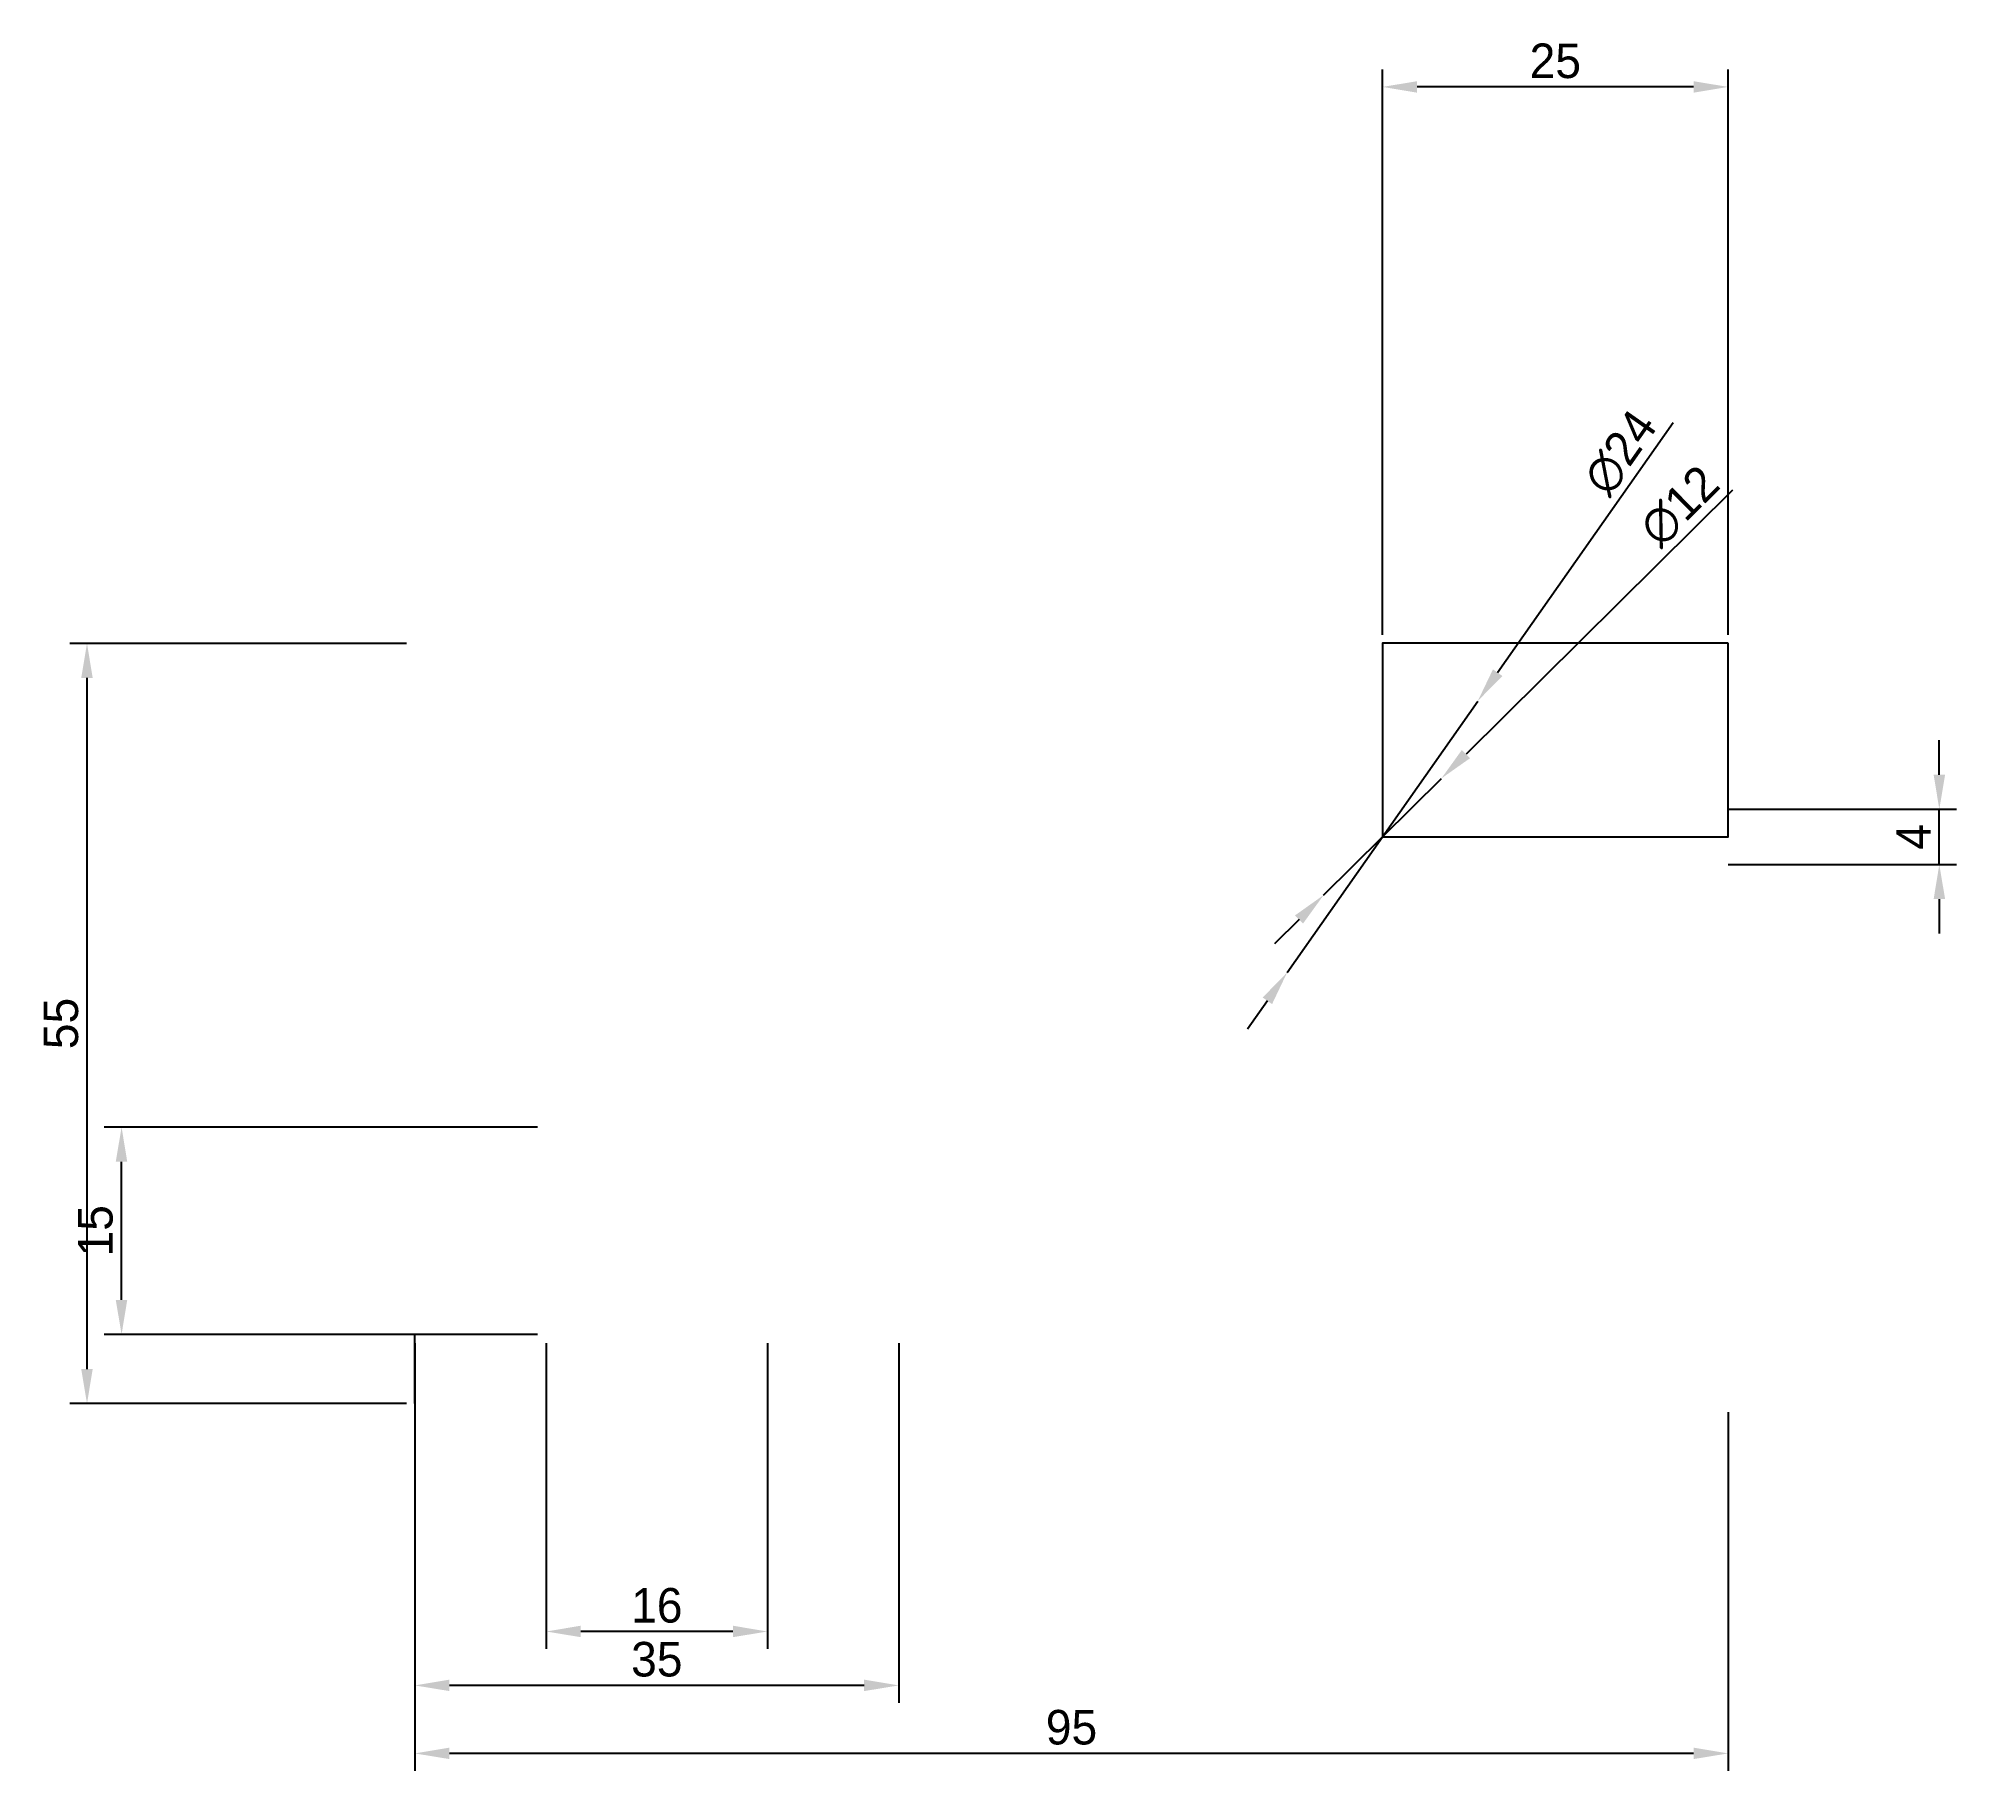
# Model space of a CAD drawing. Header units: millimetres. Extents: x 518 to 657, y 617 to 743.
import ezdxf

# ---------------------------------------------------------------- set-up
doc = ezdxf.new("R2010")
doc.units = ezdxf.units.MM
doc.dimstyles.new('ISO-25', dxfattribs={"dimtxt": 2.5, "dimasz": 2.5, "dimexe": 1.25, "dimexo": 0.625, "dimtad": 1, "dimtxsty": 'Standard', "dimcen": 2.5, "dimadec": 0, "dimazin": 0, "dimtfac": 1, "dimtmove": 0, "dimatfit": 3, "dimfxl": 1, "dimarcsym": 0})

# ---------------------------------------------------------------- blocks, each defined once
blk = doc.blocks.new('*D23')
at = {"color": 0, "lineweight": -2, "transparency": 16777216}
for p, q in [((553.94, 663.82), (522.59, 663.82)), ((523.84, 651.32), (523.84, 661.32)), ((553.94, 648.82), (522.59, 648.82))]:
    blk.add_line(p, q, dxfattribs=at)
at = {"color": 0, "transparency": 16777216}
for points in [[(523.42, 661.32), (524.25, 661.32), (523.84, 663.82)], [(523.42, 651.32), (524.25, 651.32), (523.84, 648.82)]]:
    blk.add_solid(points, dxfattribs=at)
at = {"layer": 'Defpoints', "color": 0, "transparency": 16777216}
for p in [(523.84, 663.82), (554.56, 663.82, 9), (554.56, 648.82, 9)]:
    blk.add_point(p, dxfattribs=at)
at = {"color": 0, "transparency": 16777216, "insert": (521.96, 656.32), "char_height": 2.5, "attachment_point": 5, "rotation": 90}
blk.add_mtext('15', dxfattribs=at)
blk = doc.blocks.new('*D24')
at = {"color": 0, "lineweight": -2, "transparency": 16777216}
for p, q in [((554.56, 648.2), (554.56, 626.08)), ((570.56, 648.2), (570.56, 626.08)), ((568.06, 627.33), (557.06, 627.33))]:
    blk.add_line(p, q, dxfattribs=at)
at = {"color": 0, "transparency": 16777216}
for points in [[(557.06, 627.75), (557.06, 626.92), (554.56, 627.33)], [(568.06, 627.75), (568.06, 626.92), (570.56, 627.33)]]:
    blk.add_solid(points, dxfattribs=at)
at = {"layer": 'Defpoints', "color": 0, "transparency": 16777216}
for p in [(554.56, 648.82, 17), (570.56, 648.82, 17), (554.56, 627.33)]:
    blk.add_point(p, dxfattribs=at)
at = {"color": 0, "transparency": 16777216, "insert": (562.56, 629.21), "char_height": 2.5, "attachment_point": 5}
blk.add_mtext('16', dxfattribs=at)
blk = doc.blocks.new('*D25')
at = {"color": 0, "lineweight": -2, "transparency": 16777216}
for p, q in [((544.44, 698.82), (520.09, 698.82)), ((521.34, 646.32), (521.34, 696.32)), ((544.44, 643.82), (520.09, 643.82))]:
    blk.add_line(p, q, dxfattribs=at)
at = {"color": 0, "transparency": 16777216}
for points in [[(520.92, 696.32), (521.75, 696.32), (521.34, 698.82)], [(520.92, 646.32), (521.75, 646.32), (521.34, 643.82)]]:
    blk.add_solid(points, dxfattribs=at)
at = {"layer": 'Defpoints', "color": 0, "transparency": 16777216}
for p in [(521.34, 698.82), (545.06, 698.82), (545.06, 643.82)]:
    blk.add_point(p, dxfattribs=at)
at = {"color": 0, "transparency": 16777216, "insert": (519.46, 671.32), "char_height": 2.5, "attachment_point": 5, "rotation": 90}
blk.add_mtext('55', dxfattribs=at)
blk = doc.blocks.new('*D26')
at = {"color": 0, "lineweight": -2, "transparency": 16777216}
for p, q in [((545.06, 648.2), (545.06, 622.18)), ((580.06, 648.2), (580.06, 622.18)), ((577.56, 623.43), (547.56, 623.43))]:
    blk.add_line(p, q, dxfattribs=at)
at = {"color": 0, "transparency": 16777216}
for points in [[(547.56, 623.85), (547.56, 623.02), (545.06, 623.43)], [(577.56, 623.85), (577.56, 623.02), (580.06, 623.43)]]:
    blk.add_solid(points, dxfattribs=at)
at = {"layer": 'Defpoints', "color": 0, "transparency": 16777216}
for p in [(545.06, 648.82, 20), (580.06, 648.82, 20), (545.06, 623.43)]:
    blk.add_point(p, dxfattribs=at)
at = {"color": 0, "transparency": 16777216, "insert": (562.56, 625.31), "char_height": 2.5, "attachment_point": 5}
blk.add_mtext('35', dxfattribs=at)
blk = doc.blocks.new('*D27')
at = {"color": 0, "lineweight": -2, "transparency": 16777216}
for p, q in [((545.06, 643.2), (545.06, 617.26)), ((640.06, 643.2), (640.06, 617.26)), ((637.56, 618.51), (547.56, 618.51))]:
    blk.add_line(p, q, dxfattribs=at)
at = {"color": 0, "transparency": 16777216}
for points in [[(547.56, 618.93), (547.56, 618.1), (545.06, 618.51)], [(637.56, 618.93), (637.56, 618.1), (640.06, 618.51)]]:
    blk.add_solid(points, dxfattribs=at)
at = {"layer": 'Defpoints', "color": 0, "transparency": 16777216}
for p in [(545.06, 643.82), (640.06, 643.82), (545.06, 618.51)]:
    blk.add_point(p, dxfattribs=at)
at = {"color": 0, "transparency": 16777216, "insert": (592.56, 620.39), "char_height": 2.5, "attachment_point": 5}
blk.add_mtext('95', dxfattribs=at)
blk = doc.blocks.new('*D28')
at = {"color": 0, "lineweight": -2, "transparency": 16777216}
for p, q in [((636.08, 714.78), (623.39, 696.7)), ((608.16, 675.01), (621.95, 694.65)), ((606.73, 672.96), (605.29, 670.91))]:
    blk.add_line(p, q, dxfattribs=at)
at = {"color": 0, "transparency": 16777216}
for points in [[(623.05, 696.94), (623.73, 696.46), (621.95, 694.65)], [(606.39, 673.2), (607.07, 672.72), (608.16, 675.01)]]:
    blk.add_solid(points, dxfattribs=at)
at = {"layer": 'Defpoints', "color": 0, "transparency": 16777216}
for p in [(621.95, 694.65, 31.87), (608.16, 675.01, 31.87)]:
    blk.add_point(p, dxfattribs=at)
at = {"color": 0, "transparency": 16777216, "insert": (632.27, 712.62), "char_height": 2.5, "attachment_point": 5, "rotation": 54.9345}
blk.add_mtext('∅24', dxfattribs=at)
blk = doc.blocks.new('*D29')
at = {"color": 0, "lineweight": -2, "transparency": 16777216}
for p, q in [((640.38, 709.91), (621.1, 690.81)), ((610.8, 680.61), (619.32, 689.05)), ((609.02, 678.85), (607.24, 677.09))]:
    blk.add_line(p, q, dxfattribs=at)
at = {"color": 0, "transparency": 16777216}
for points in [[(620.8, 691.11), (621.39, 690.51), (619.32, 689.05)], [(608.73, 679.14), (609.31, 678.55), (610.8, 680.61)]]:
    blk.add_solid(points, dxfattribs=at)
at = {"layer": 'Defpoints', "color": 0, "transparency": 16777216}
for p in [(619.32, 689.05, 31.87), (610.8, 680.61, 31.87)]:
    blk.add_point(p, dxfattribs=at)
at = {"color": 0, "transparency": 16777216, "insert": (636.55, 708.75), "char_height": 2.5, "attachment_point": 5, "rotation": 44.7301}
blk.add_mtext('∅12', dxfattribs=at)
blk = doc.blocks.new('*D30')
at = {"color": 0, "lineweight": -2, "transparency": 16777216}
for p, q in [((655.34, 689.32), (655.34, 691.82)), ((640.06, 686.82), (656.59, 686.82)), ((655.34, 682.82), (655.34, 686.82)), ((640.06, 682.82), (656.59, 682.82)), ((655.34, 680.32), (655.34, 677.82))]:
    blk.add_line(p, q, dxfattribs=at)
at = {"color": 0, "transparency": 16777216}
for points in [[(654.93, 689.32), (655.76, 689.32), (655.34, 686.82)], [(654.93, 680.32), (655.76, 680.32), (655.34, 682.82)]]:
    blk.add_solid(points, dxfattribs=at)
at = {"layer": 'Defpoints', "color": 0, "transparency": 16777216}
for p in [(639.44, 686.82, 20), (655.34, 686.82), (639.44, 682.82, 20)]:
    blk.add_point(p, dxfattribs=at)
at = {"color": 0, "transparency": 16777216, "insert": (653.47, 684.82), "char_height": 2.5, "attachment_point": 5, "rotation": 90}
blk.add_mtext('4', dxfattribs=at)
blk = doc.blocks.new('*D31')
at = {"color": 0, "lineweight": -2, "transparency": 16777216}
for p, q in [((615.06, 699.45), (615.06, 740.33)), ((640.06, 699.45), (640.06, 740.33)), ((637.56, 739.08), (617.56, 739.08))]:
    blk.add_line(p, q, dxfattribs=at)
at = {"color": 0, "transparency": 16777216}
for points in [[(617.56, 739.49), (617.56, 738.66), (615.06, 739.08)], [(637.56, 739.49), (637.56, 738.66), (640.06, 739.08)]]:
    blk.add_solid(points, dxfattribs=at)
at = {"layer": 'Defpoints', "color": 0, "transparency": 16777216}
for p in [(615.06, 739.08), (615.06, 698.82, 20), (640.06, 698.82, 20)]:
    blk.add_point(p, dxfattribs=at)
at = {"color": 0, "transparency": 16777216, "insert": (627.56, 740.95), "char_height": 2.5, "attachment_point": 5}
blk.add_mtext('25', dxfattribs=at)

msp = doc.modelspace()

# ---------------------------------------------------------------- linework, layer by layer
msp.add_line((545.064, 643.824, 20), (545.064, 648.824, 20))
at = {"elevation": 20}
msp.add_lwpolyline([(640.064, 698.824), (615.064, 698.824), (615.064, 684.824), (640.064, 684.824)], close=True, dxfattribs=at)

# ---------------------------------------------------------------- dimensions: what is measured, and where the dimension line sits
dim = msp.add_linear_dim(base=(615.064, 739.076), p1=(640.064, 698.824, 20), p2=(615.064, 698.824, 20), dimstyle='ISO-25')
dim.commit()
dim.dimension.update_dxf_attribs({"geometry": '*D31', "text_midpoint": (627.564, 739.076), "dimtype": 160})
for p1, p2, picture, middle in [((608.164, 675.006, 63.874), (621.953, 694.65, 63.874), '*D28', (633.807, 711.538, 32)), ((610.796, 680.605, 63.874), (619.321, 689.051, 63.874), '*D29', (637.865, 707.421, 32))]:
    dim = msp.add_diameter_dim_2p(p1=p1, p2=p2, dimstyle='ISO-25')
    dim.commit()
    dim.dimension.update_dxf_attribs({"geometry": picture, "text_midpoint": middle, "dimtype": 163})
for base, p1, p2, picture, middle in [((521.336, 698.824), (545.064, 643.824), (545.064, 698.824), '*D25', (519.461, 671.324)), ((655.343, 686.824, 20), (639.439, 682.824, 40), (639.439, 686.824, 40), '*D30', (653.468, 684.824, 20)), ((523.835, 663.824, 9), (554.564, 648.824, 18), (554.564, 663.824, 18), '*D23', (521.96, 656.324, 9))]:
    dim = msp.add_linear_dim(base=base, p1=p1, p2=p2, angle=90, dimstyle='ISO-25')
    dim.commit()
    dim.dimension.update_dxf_attribs({"geometry": picture, "text_midpoint": middle})
for base, p1, p2, picture, middle in [((545.064, 623.434, 20.771), (580.064, 648.824, 40.771), (545.064, 648.824, 40.771), '*D26', (562.564, 625.309, 20.771)), ((554.564, 627.335, 20.771), (570.564, 648.824, 37.771), (554.564, 648.824, 37.771), '*D24', (562.564, 629.21, 20.771)), ((545.064, 618.515, 20.771), (640.064, 643.824, 20.771), (545.064, 643.824, 20.771), '*D27', (592.564, 620.39, 20.771))]:
    dim = msp.add_linear_dim(base=base, p1=p1, p2=p2, dimstyle='ISO-25')
    dim.commit()
    dim.dimension.update_dxf_attribs({"geometry": picture, "text_midpoint": middle})

doc.saveas('drawing.dxf')
